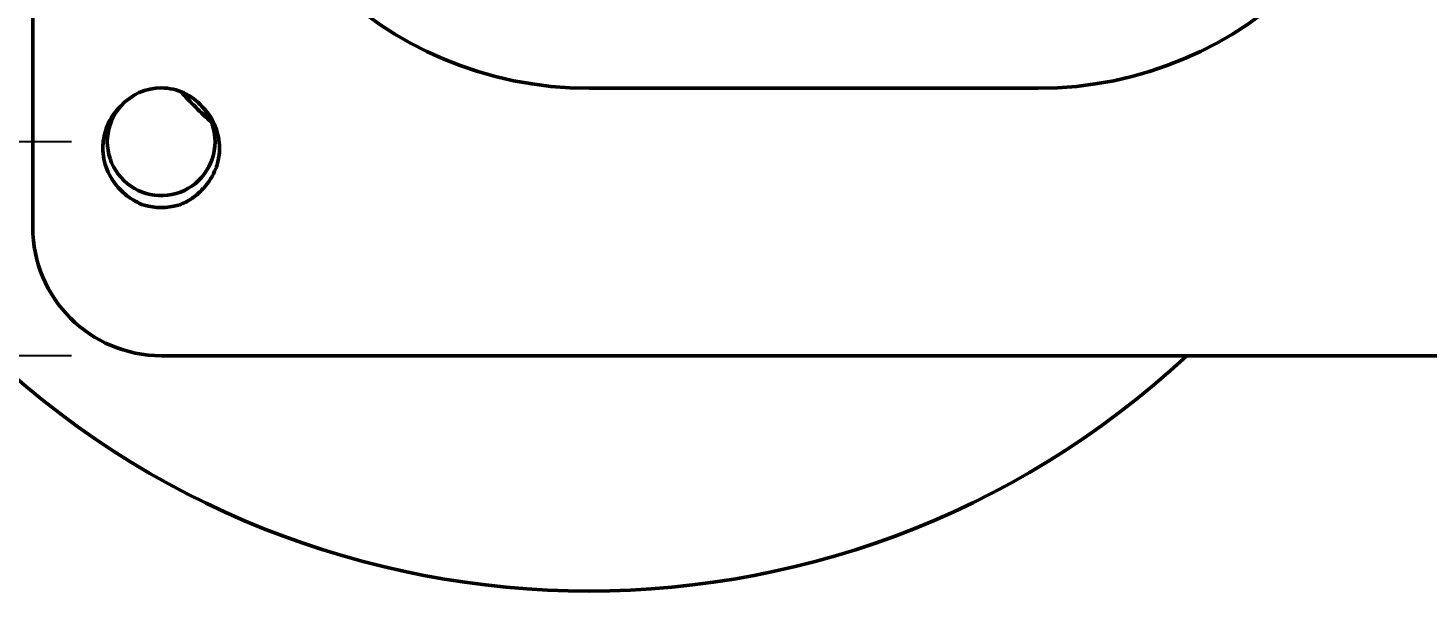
# Model space of a CAD drawing. Header units: millimetres. Extents: x 0 to 594, y 0 to 420.
# Drawn here: x 121.21 to 153.93, y 299.08 to 312.24 of the extents above; entities that cross this region are included whole.
import ezdxf

# ---------------------------------------------------------------- set-up
doc = ezdxf.new("R2010")
doc.units = ezdxf.units.MM
doc.header["$LTSCALE"] = 0.75
doc.layers.add('FD_Dimensions', color=7, linetype='Continuous', lineweight=25)
doc.layers.add('Visible', color=7, linetype='Continuous', lineweight=50)
doc.styles.get("Standard").update_dxf_attribs({"font": 'arial.ttf'})
doc.dimstyles.new('Dim-ISO-25', dxfattribs={"dimtxt": 3.5, "dimasz": 3.5, "dimexe": 2.1, "dimexo": 2.1, "dimgap": 1.4, "dimtad": 1, "dimzin": 12, "dimdsep": 46, "dimtxsty": 'Standard', "dimcen": 0, "dimazin": 3, "dimtp": 0.1, "dimtm": 0.1, "dimtfac": 0.714286, "dimtmove": 0, "dimatfit": 3, "dimfxl": 1, "dimtzin": 12, "dimarcsym": 0})

# ---------------------------------------------------------------- blocks, each defined once
blk = doc.blocks.new('*D41')
at = {"layer": 'Defpoints', "color": 0, "transparency": 16777216}
for p in [(124.32042, 329.575664), (111.446465, 309.575664), (124.32042, 309.575664)]:
    blk.add_point(p, dxfattribs=at)
at = {"layer": 'FD_Dimensions', "color": 0, "lineweight": -2, "transparency": 16777216}
for p, q in [((122.22042, 329.575664), (109.346465, 329.575664)), ((111.446465, 326.075664), (111.446465, 313.075664)), ((122.22042, 309.575664), (109.346465, 309.575664))]:
    blk.add_line(p, q, dxfattribs=at)
at = {"layer": 'FD_Dimensions', "color": 0, "transparency": 16777216}
for points in [[(110.863132, 326.075664), (112.029799, 326.075664), (111.446465, 329.575664)], [(110.863132, 313.075664), (112.029799, 313.075664), (111.446465, 309.575664)]]:
    blk.add_solid(points, dxfattribs=at)
at = {"layer": 'FD_Dimensions', "color": 0, "transparency": 16777216, "insert": (108.25946, 319.575664), "char_height": 3.5, "attachment_point": 5, "rotation": 90}
blk.add_mtext('40', dxfattribs=at)
blk = doc.blocks.new('*D42')
at = {"layer": 'Defpoints', "color": 0, "transparency": 16777216}
for p in [(103.32042, 334.575664), (124.32042, 334.575664), (124.32042, 304.575664)]:
    blk.add_point(p, dxfattribs=at)
at = {"layer": 'FD_Dimensions', "color": 0, "lineweight": -2, "transparency": 16777216}
for p, q in [((122.22042, 334.575664), (101.22042, 334.575664)), ((103.32042, 308.075664), (103.32042, 331.075664)), ((122.22042, 304.575664), (101.22042, 304.575664))]:
    blk.add_line(p, q, dxfattribs=at)
at = {"layer": 'FD_Dimensions', "color": 0, "transparency": 16777216}
for points in [[(102.737086, 331.075664), (103.903753, 331.075664), (103.32042, 334.575664)], [(102.737086, 308.075664), (103.903753, 308.075664), (103.32042, 304.575664)]]:
    blk.add_solid(points, dxfattribs=at)
at = {"layer": 'FD_Dimensions', "color": 0, "transparency": 16777216, "insert": (100.133414, 319.575664), "char_height": 3.5, "attachment_point": 5, "rotation": 90}
blk.add_mtext('60', dxfattribs=at)

msp = doc.modelspace()

# ---------------------------------------------------------------- linework, layer by layer
at = {"layer": 'Visible'}
for p, q in [((121.3204, 331.5757), (121.3204, 307.5757)), ((144.8204, 310.8257), (134.3204, 310.8257)), ((124.3204, 304.5757), (178.3204, 304.5757))]:
    msp.add_line(p, q, dxfattribs=at)
for centre, radius, start, end in [((134.3204, 319.5757), 20.5, 47.02972, 312.97028), ((124.3204, 309.5757), 1.2588, 40.52999, 138.55302), ((124.3204, 309.5756), 1.2587, 138.55052, 359.92258), ((124.3225, 309.5767), 1.2565, 359.87071, 40.55471)]:
    msp.add_arc(centre, radius, start, end, dxfattribs=at)
at = {"layer": 'Visible', "extrusion": (0, 0, -1)}
for centre, radius, start, end in [((-134.3204, 319.5757), 8.75, 270, 90), ((-144.8204, 319.5757), 8.75, 90, 270), ((-134.3204, 319.5757), 13, 312.76895, 317.2315), ((-124.3204, 309.5757), 1.5368, 255.02392, 284.96756), ((-124.3204, 307.5757), 3, 270, 0)]:
    msp.add_arc(centre, radius, start, end, dxfattribs=at)
at = {"layer": 'Visible'}
for points, knots in [([(123.9235, 308.0911), (123.7784, 308.1441), (123.6424, 308.2208), (123.4023, 308.4083), (123.2973, 308.5184), (123.1126, 308.781), (123.0383, 308.9376), (122.9495, 309.2904), (122.9512, 309.4601), (122.9875, 309.7521), (123.0336, 309.9064), (123.1633, 310.1644), (123.2491, 310.2934), (123.3769, 310.4089)], [0.00000615, 0.00000615, 0.00000615, 0.00000615, 0.09269136, 0.09269136, 0.18285676, 0.18285676, 0.28544656, 0.28544656, 0.40144135, 0.40144135, 0.53626306, 0.53626306, 0.6476933, 0.6476933, 0.6476933, 0.6476933]), ([(125.2772, 310.3937), (125.3866, 310.2908), (125.4749, 310.1683), (125.5415, 310.0337), (125.5469, 310.0227), (125.5522, 310.0117), (125.5573, 310.0006), (125.561, 309.9926), (125.5646, 309.9846), (125.5681, 309.9765), (125.6347, 309.8242), (125.6733, 309.661), (125.6821, 309.4954), (125.6824, 309.4884), (125.6828, 309.4813), (125.683, 309.4743), (125.6866, 309.3792), (125.6801, 309.2845), (125.6633, 309.1917), (125.6624, 309.1864), (125.6614, 309.1811), (125.6604, 309.1759), (125.6516, 309.1306), (125.6404, 309.0858), (125.6268, 309.0416), (125.6215, 309.0241), (125.6158, 309.0068), (125.6097, 308.9896), (125.6071, 308.9821), (125.6044, 308.9746), (125.6016, 308.9672), (125.5994, 308.9612), (125.5971, 308.9553), (125.5948, 308.9494), (125.5303, 308.7829), (125.4341, 308.6293), (125.3138, 308.4953), (125.308, 308.4889), (125.3022, 308.4825), (125.2963, 308.4762), (125.2276, 308.4021), (125.1518, 308.335), (125.0701, 308.276), (125.063, 308.2709), (125.0559, 308.2659), (125.0488, 308.2609), (125.0404, 308.2551), (125.032, 308.2493), (125.0235, 308.2437), (124.9373, 308.1862), (124.8457, 308.138), (124.7497, 308.1003), (124.7393, 308.0962), (124.7289, 308.0923), (124.718, 308.0898)], [0, 0, 0, 0, 0.09011022, 0.09011022, 0.09011022, 0.09742722, 0.09742722, 0.09742722, 0.1026989, 0.1026989, 0.1026989, 0.20222746, 0.20222746, 0.20222746, 0.20646504, 0.20646504, 0.20646504, 0.26357268, 0.26357268, 0.26357268, 0.26681658, 0.26681658, 0.26681658, 0.29472294, 0.29472294, 0.29472294, 0.305717, 0.305717, 0.305717, 0.31048734, 0.31048734, 0.31048734, 0.31429818, 0.31429818, 0.31429818, 0.42156747, 0.42156747, 0.42156747, 0.42669828, 0.42669828, 0.42669828, 0.48687723, 0.48687723, 0.48687723, 0.49209153, 0.49209153, 0.49209153, 0.49816824, 0.49816824, 0.49816824, 0.56010813, 0.56010813, 0.56010813, 0.5668017, 0.5668017, 0.5668017, 0.5668017])]:
    msp.add_open_spline(points, degree=3, knots=knots, dxfattribs=at)

# ---------------------------------------------------------------- dimensions: what is measured, and where the dimension line sits
at = {"layer": 'FD_Dimensions'}
for base, p1, p2, picture, middle in [((103.3204, 334.5757), (124.3204, 304.5757), (124.3204, 334.5757), '*D42', (100.1334, 319.5757)), ((111.4465, 309.5757), (124.3204, 329.5757), (124.3204, 309.5757), '*D41', (108.2595, 319.5757))]:
    dim = msp.add_linear_dim(base=base, p1=p1, p2=p2, angle=90, dimstyle='Dim-ISO-25', override={"dimlfac": 2, "dimclrd": 0, "dimclre": 0}, dxfattribs=at)
    dim.commit()
    dim.dimension.update_dxf_attribs({"geometry": picture, "text_midpoint": middle})

doc.saveas('drawing.dxf')
